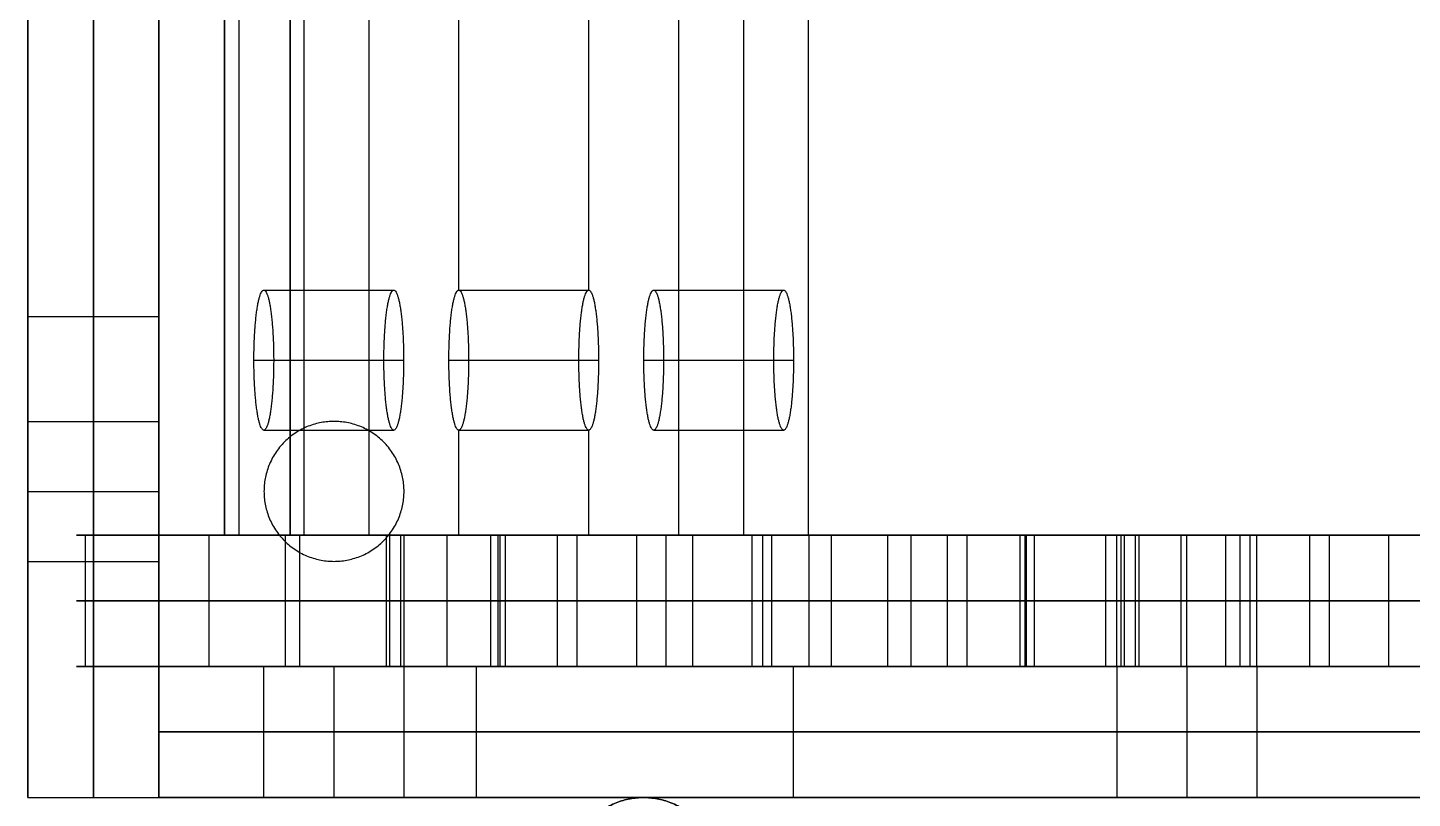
# Model space of a CAD drawing. Header units: millimetres. Extents: x -232 to 139, y -100 to 100.
# Drawn here: x -14.07 to 17.57, y -33.32 to -15.7 of the extents above; entities that cross this region are included whole.
import ezdxf

# ---------------------------------------------------------------- set-up
doc = ezdxf.new("R2010")
doc.units = ezdxf.units.MM
doc.header["$MEASUREMENT"] = 0
doc.layers.add('body', color=30, linetype='Continuous', true_color=0xff8000)

msp = doc.modelspace()

# ---------------------------------------------------------------- linework, layer by layer
at = {"layer": 'body'}
for p, q in [((-4.223, -21.7, 136.959), (-4.223, 21.7, 136.959)), ((-1.253, -21.7, 136.537), (-1.253, 21.7, 136.537)), ((-11.074, -27.3, 238.11), (-11.074, -15.7, 238.11)), ((-8.074, -27.3, 238.11), (-8.074, -15.7, 238.11)), ((-14.074, -33.3, 236.125), (-14.074, -22.212, 236.125)), ((-11.074, -33.3, 236.125), (-11.074, -22.212, 236.125)), ((-4.223, -27.3, 136.959), (-4.223, -24.9, 136.959)), ((-1.253, -27.3, 136.537), (-1.253, -24.9, 136.537)), ((25.858, -27.3, 125.732), (-5.192, -27.3, 130.148)), ((1.879, -27.3, 68.489), (0.515, -27.3, 58.9)), ((20.151, -27.3, 196.98), (3.568, -27.3, 80.369)), ((-11.074, -30.3, 229.141), (61.395, -30.3, 229.141)), ((25.858, -30.3, 125.732), (-5.192, -30.3, 130.148)), ((1.879, -30.3, 68.489), (0.515, -30.3, 58.9)), ((20.151, -30.3, 196.98), (3.568, -30.3, 80.369)), ((-11.074, -33.3, 229.141), (61.395, -33.3, 229.141))]:
    msp.add_line(p, q, dxfattribs=at)
for points in [[(-14.074, -33.3, 197.381), (-14.074, 0, 197.381), (-14.074, 33.3, 197.381)], [(-14.074, 33.3, 274.869), (-14.074, 0, 274.869), (-14.074, -33.3, 274.869)], [(-14.074, 33.3, 274.869), (-14.074, 0, 274.869), (-14.074, -33.3, 274.869)], [(-14.074, 33.3, 277.869), (-14.074, 0, 277.869), (-14.074, -33.3, 277.869)], [(-14.074, 33.3, 276.369), (-14.074, 0, 276.369), (-14.074, -33.3, 276.369)], [(-12.574, -33.3, 197.381), (-12.574, 0, 197.381), (-12.574, 33.3, 197.381)], [(-12.574, 33.3, 274.869), (-12.574, 0, 274.869), (-12.574, -33.3, 274.869)], [(-11.074, -33.3, 197.381), (-11.074, 0, 197.381), (-11.074, 33.3, 197.381)], [(-11.074, 33.3, 274.869), (-11.074, 0, 274.869), (-11.074, -33.3, 274.869)], [(-9.242, -27.3, 101.67), (-9.242, 0, 101.67), (-9.242, 27.3, 101.67)], [(-7.756, -27.3, 101.459), (-7.756, 0, 101.459), (-7.756, 27.3, 101.459)], [(-6.271, -27.3, 101.248), (-6.271, 0, 101.248), (-6.271, 27.3, 101.248)], [(0.795, 27.3, 172.247), (0.795, 0, 172.247), (0.795, -27.3, 172.247)], [(2.28, 27.3, 172.036), (2.28, 0, 172.036), (2.28, -27.3, 172.036)], [(3.765, 27.3, 171.825), (3.765, 0, 171.825), (3.765, -27.3, 171.825)], [(-8.678, -21.7, 105.63), (-7.193, -21.7, 105.419), (-5.708, -21.7, 105.208)], [(-4.223, -21.7, 136.959), (-2.738, -21.7, 136.748), (-1.253, -21.7, 136.537)], [(0.232, -21.7, 168.287), (1.717, -21.7, 168.076), (3.202, -21.7, 167.865)], [(-14.074, -22.3, 238.11), (-12.574, -22.3, 238.11), (-11.074, -22.3, 238.11)], [(-8.904, -23.3, 104.046), (-7.419, -23.3, 103.835), (-5.934, -23.3, 103.624)], [(-8.453, -23.3, 107.215), (-6.968, -23.3, 107.003), (-5.483, -23.3, 106.792)], [(-4.449, -23.3, 135.375), (-2.964, -23.3, 135.164), (-1.479, -23.3, 134.952)], [(-3.998, -23.3, 138.543), (-2.513, -23.3, 138.332), (-1.028, -23.3, 138.121)], [(0.006, -23.3, 166.703), (1.491, -23.3, 166.492), (2.976, -23.3, 166.281)], [(0.457, -23.3, 169.871), (1.942, -23.3, 169.66), (3.427, -23.3, 169.449)], [(-14.074, -24.7, 270.869), (-12.574, -24.7, 270.869), (-11.074, -24.7, 270.869)], [(-14.074, -24.7, 201.381), (-12.574, -24.7, 201.381), (-11.074, -24.7, 201.381)], [(-8.678, -24.9, 105.63), (-7.193, -24.9, 105.419), (-5.708, -24.9, 105.208)], [(-7.074, -24.7, 277.869), (-7.074, -24.7, 276.369), (-7.074, -24.7, 274.869)], [(-4.223, -24.9, 136.959), (-2.738, -24.9, 136.748), (-1.253, -24.9, 136.537)], [(0.232, -24.9, 168.287), (1.717, -24.9, 168.076), (3.202, -24.9, 167.865)], [(-14.074, -26.3, 269.269), (-12.574, -26.3, 269.269), (-11.074, -26.3, 269.269)], [(-14.074, -26.3, 272.469), (-12.574, -26.3, 272.469), (-11.074, -26.3, 272.469)], [(-14.074, -26.3, 199.781), (-12.574, -26.3, 199.781), (-11.074, -26.3, 199.781)], [(-14.074, -26.3, 202.981), (-12.574, -26.3, 202.981), (-11.074, -26.3, 202.981)], [(-8.674, -26.3, 277.869), (-8.674, -26.3, 276.369), (-8.674, -26.3, 274.869)], [(-5.474, -26.3, 277.869), (-5.474, -26.3, 276.369), (-5.474, -26.3, 274.869)], [(-12.751, -30.3, 76.993), (-12.751, -28.8, 76.993), (-12.751, -27.3, 76.993)], [(-12.751, -27.3, 76.993), (-4.485, -27.3, 135.121), (3.781, -27.3, 193.249)], [(-11.074, -27.3, 238.11), (-9.574, -27.3, 238.11), (-8.074, -27.3, 238.11)], [(-9.926, -30.3, 65.154), (-9.926, -28.8, 65.154), (-9.926, -27.3, 65.154)], [(-9.242, -27.3, 101.67), (-7.756, -27.3, 101.459), (-6.271, -27.3, 101.248)], [(0.795, -27.3, 172.247), (-4.223, -27.3, 136.959), (-9.242, -27.3, 101.67)], [(-8.185, -30.3, 66.237), (-8.185, -28.8, 66.237), (-8.185, -27.3, 66.237)], [(-7.856, -30.3, 68.547), (-7.856, -28.8, 68.547), (-7.856, -27.3, 68.547)], [(2.28, -27.3, 172.036), (-2.738, -27.3, 136.748), (-7.756, -27.3, 101.459)], [(3.765, -27.3, 171.825), (-1.253, -27.3, 136.537), (-6.271, -27.3, 101.248)], [(-5.875, -30.3, 65.908), (-5.875, -28.8, 65.908), (-5.875, -27.3, 65.908)], [(-5.797, -30.3, 83.027), (-5.797, -28.8, 83.027), (-5.797, -27.3, 83.027)], [(-5.546, -30.3, 68.218), (-5.546, -28.8, 68.218), (-5.546, -27.3, 68.218)], [(-5.469, -30.3, 85.337), (-5.469, -28.8, 85.337), (-5.469, -27.3, 85.337)], [(-4.485, -30.3, 135.121), (-4.485, -28.8, 135.121), (-4.485, -27.3, 135.121)], [(-4.223, -27.3, 136.959), (-2.738, -27.3, 136.748), (-1.253, -27.3, 136.537)], [(-3.487, -30.3, 82.698), (-3.487, -28.8, 82.698), (-3.487, -27.3, 82.698)], [(-3.332, -27.3, 104.87), (-3.332, -28.8, 104.87), (-3.332, -30.3, 104.87)], [(-3.276, -30.3, 74.429), (-3.276, -28.8, 74.429), (-3.276, -27.3, 74.429)], [(-3.158, -30.3, 85.009), (-3.158, -28.8, 85.009), (-3.158, -27.3, 85.009)], [(-1.973, -27.3, 103.061), (-1.973, -28.8, 103.061), (-1.973, -30.3, 103.061)], [(-1.523, -27.3, 106.229), (-1.523, -28.8, 106.229), (-1.523, -30.3, 106.229)], [(-0.164, -27.3, 104.42), (-0.164, -28.8, 104.42), (-0.164, -30.3, 104.42)], [(0.515, -30.3, 58.9), (0.515, -28.8, 58.9), (0.515, -27.3, 58.9)], [(0.795, -27.3, 172.247), (2.28, -27.3, 172.036), (3.765, -27.3, 171.825)], [(1.123, -30.3, 136.199), (1.123, -28.8, 136.199), (1.123, -27.3, 136.199)], [(2.482, -30.3, 134.389), (2.482, -28.8, 134.389), (2.482, -27.3, 134.389)], [(2.724, -30.3, 80.429), (2.724, -28.8, 80.429), (2.724, -27.3, 80.429)], [(2.724, -30.3, 68.429), (2.724, -28.8, 68.429), (2.724, -27.3, 68.429)], [(2.932, -30.3, 137.557), (2.932, -28.8, 137.557), (2.932, -27.3, 137.557)], [(3.781, -30.3, 193.249), (3.781, -28.8, 193.249), (3.781, -27.3, 193.249)], [(4.291, -30.3, 135.748), (4.291, -28.8, 135.748), (4.291, -27.3, 135.748)], [(5.578, -27.3, 167.527), (5.578, -28.8, 167.527), (5.578, -30.3, 167.527)], [(6.116, -30.3, 197.201), (6.116, -28.8, 197.201), (6.116, -27.3, 197.201)], [(6.937, -27.3, 165.718), (6.937, -28.8, 165.718), (6.937, -30.3, 165.718)], [(7.387, -27.3, 168.886), (7.387, -28.8, 168.886), (7.387, -30.3, 168.886)], [(8.606, -30.3, 63.849), (8.606, -28.8, 63.849), (8.606, -27.3, 63.849)], [(8.724, -30.3, 74.429), (8.724, -28.8, 74.429), (8.724, -27.3, 74.429)], [(8.746, -27.3, 167.077), (8.746, -28.8, 167.077), (8.746, -30.3, 167.077)], [(8.934, -30.3, 66.159), (8.934, -28.8, 66.159), (8.934, -27.3, 66.159)], [(10.562, -30.3, 198.344), (10.562, -28.8, 198.344), (10.562, -27.3, 198.344)], [(10.562, -27.3, 198.344), (20.151, -27.3, 196.98), (29.74, -27.3, 195.616)], [(10.814, -30.3, 192.408), (10.814, -28.8, 192.408), (10.814, -27.3, 192.408)], [(10.916, -30.3, 63.52), (10.916, -28.8, 63.52), (10.916, -27.3, 63.52)], [(10.993, -30.3, 80.639), (10.993, -28.8, 80.639), (10.993, -27.3, 80.639)], [(11.244, -30.3, 65.831), (11.244, -28.8, 65.831), (11.244, -27.3, 65.831)], [(11.322, -30.3, 82.95), (11.322, -28.8, 82.95), (11.322, -27.3, 82.95)], [(12.286, -30.3, 61.995), (12.286, -28.8, 61.995), (12.286, -27.3, 61.995)], [(12.414, -30.3, 194.008), (12.414, -28.8, 194.008), (12.414, -27.3, 194.008)], [(12.414, -30.3, 190.808), (12.414, -28.8, 190.808), (12.414, -27.3, 190.808)], [(13.303, -30.3, 80.311), (13.303, -28.8, 80.311), (13.303, -27.3, 80.311)], [(13.632, -30.3, 82.621), (13.632, -28.8, 82.621), (13.632, -27.3, 82.621)], [(13.857, -27.3, 102.426), (13.857, -28.8, 102.426), (13.857, -30.3, 102.426)], [(14.014, -30.3, 192.408), (14.014, -28.8, 192.408), (14.014, -27.3, 192.408)], [(15.216, -27.3, 100.617), (15.216, -28.8, 100.617), (15.216, -30.3, 100.617)], [(15.667, -27.3, 103.785), (15.667, -28.8, 103.785), (15.667, -30.3, 103.785)], [(17.025, -27.3, 101.975), (17.025, -28.8, 101.975), (17.025, -30.3, 101.975)], [(-14.074, -27.9, 270.869), (-12.574, -27.9, 270.869), (-11.074, -27.9, 270.869)], [(-14.074, -27.9, 201.381), (-12.574, -27.9, 201.381), (-11.074, -27.9, 201.381)], [(-7.074, -27.9, 277.869), (-7.074, -27.9, 276.369), (-7.074, -27.9, 274.869)], [(-12.751, -28.8, 76.993), (-4.485, -28.8, 135.121), (3.781, -28.8, 193.249)], [(10.562, -28.8, 198.344), (20.151, -28.8, 196.98), (29.74, -28.8, 195.616)], [(-12.751, -30.3, 76.993), (-4.485, -30.3, 135.121), (3.781, -30.3, 193.249)], [(-11.074, -30.3, 197.381), (-3.827, -30.3, 197.381), (3.42, -30.3, 197.381)], [(-11.074, -30.3, 197.381), (-11.074, -31.8, 197.381), (-11.074, -33.3, 197.381)], [(61.395, -30.3, 274.869), (25.161, -30.3, 274.869), (-11.074, -30.3, 274.869)], [(-11.074, -30.3, 274.869), (-11.074, -31.8, 274.869), (-11.074, -33.3, 274.869)], [(-11.074, -30.3, 274.869), (-11.074, -30.3, 236.125), (-11.074, -30.3, 197.381)], [(-11.074, -30.3, 236.125), (-11.074, -31.8, 236.125), (-11.074, -33.3, 236.125)], [(-8.674, -33.3, 270.869), (-8.674, -31.8, 270.869), (-8.674, -30.3, 270.869)], [(-8.674, -33.3, 201.381), (-8.674, -31.8, 201.381), (-8.674, -30.3, 201.381)], [(-7.074, -33.3, 269.269), (-7.074, -31.8, 269.269), (-7.074, -30.3, 269.269)], [(-7.074, -33.3, 272.469), (-7.074, -31.8, 272.469), (-7.074, -30.3, 272.469)], [(-7.074, -33.3, 199.781), (-7.074, -31.8, 199.781), (-7.074, -30.3, 199.781)], [(-7.074, -33.3, 202.981), (-7.074, -31.8, 202.981), (-7.074, -30.3, 202.981)], [(-5.474, -33.3, 270.869), (-5.474, -31.8, 270.869), (-5.474, -30.3, 270.869)], [(-5.474, -33.3, 201.381), (-5.474, -31.8, 201.381), (-5.474, -30.3, 201.381)], [(-3.827, -30.3, 197.381), (-3.827, -31.8, 197.381), (-3.827, -33.3, 197.381)], [(3.42, -30.3, 197.381), (3.42, -31.8, 197.381), (3.42, -33.3, 197.381)], [(3.42, -30.3, 197.381), (3.42, -30.3, 194.894), (3.42, -30.3, 192.408)], [(3.42, -30.3, 192.408), (3.42, -31.8, 192.408), (3.42, -33.3, 192.408)], [(3.42, -30.3, 194.894), (3.42, -31.8, 194.894), (3.42, -33.3, 194.894)], [(10.562, -30.3, 198.344), (20.151, -30.3, 196.98), (29.74, -30.3, 195.616)], [(10.814, -30.3, 192.408), (10.814, -31.8, 192.408), (10.814, -33.3, 192.408)], [(12.414, -30.3, 183.414), (12.414, -31.8, 183.414), (12.414, -33.3, 183.414)], [(12.414, -30.3, 190.808), (12.414, -31.8, 190.808), (12.414, -33.3, 190.808)], [(12.414, -30.3, 194.008), (12.414, -31.8, 194.008), (12.414, -33.3, 194.008)], [(14.014, -30.3, 192.408), (14.014, -31.8, 192.408), (14.014, -33.3, 192.408)], [(-11.074, -31.8, 197.381), (-3.827, -31.8, 197.381), (3.42, -31.8, 197.381)], [(61.395, -31.8, 274.869), (25.161, -31.8, 274.869), (-11.074, -31.8, 274.869)], [(-11.074, -31.8, 274.869), (-11.074, -31.8, 236.125), (-11.074, -31.8, 197.381)], [(3.42, -31.8, 197.381), (3.42, -31.8, 194.894), (3.42, -31.8, 192.408)], [(-14.074, -33.3, 197.381), (-12.574, -33.3, 197.381), (-11.074, -33.3, 197.381)], [(-14.074, -33.3, 274.869), (-12.574, -33.3, 274.869), (-11.074, -33.3, 274.869)], [(-14.074, -33.3, 274.869), (-14.074, -33.3, 236.125), (-14.074, -33.3, 197.381)], [(-14.074, -33.3, 236.125), (-12.574, -33.3, 236.125), (-11.074, -33.3, 236.125)], [(-14.074, -33.3, 274.869), (23.661, -33.3, 274.869), (61.395, -33.3, 274.869)], [(-14.074, -33.3, 277.869), (23.661, -33.3, 277.869), (61.395, -33.3, 277.869)], [(-14.074, -33.3, 274.869), (-14.074, -33.3, 276.369), (-14.074, -33.3, 277.869)], [(-14.074, -33.3, 276.369), (23.661, -33.3, 276.369), (61.395, -33.3, 276.369)], [(-12.574, -33.3, 274.869), (-12.574, -33.3, 236.125), (-12.574, -33.3, 197.381)], [(-11.074, -33.3, 274.869), (-11.074, -33.3, 236.125), (-11.074, -33.3, 197.381)], [(-11.074, -33.3, 197.381), (-3.827, -33.3, 197.381), (3.42, -33.3, 197.381)], [(61.395, -33.3, 274.869), (25.161, -33.3, 274.869), (-11.074, -33.3, 274.869)], [(-11.074, -33.3, 274.869), (-11.074, -33.3, 236.125), (-11.074, -33.3, 197.381)], [(0, -33.3, 5), (0, -33.3, 6.5), (0, -33.3, 8)], [(3.42, -33.3, 197.381), (3.42, -33.3, 194.894), (3.42, -33.3, 192.408)]]:
    msp.add_open_spline(points, degree=2, dxfattribs=at)
at = {"layer": 'body', "extrusion": (-1, 0, 0)}
for points, weights, knots in [([(-11.074, 0, 210.81), (-11.074, 27.3, 210.81), (-11.074, 27.3, 238.11), (-11.074, 27.3, 265.41), (-11.074, 0, 265.41), (-11.074, -27.3, 265.41), (-11.074, -27.3, 238.11), (-11.074, -27.3, 210.81), (-11.074, 0, 210.81)], [1, 0.707106781187, 1, 0.707106781187, 1, 0.707106781187, 1, 0.707106781187, 1], [0, 0, 0, 30.316369, 30.316369, 60.632738, 60.632738, 90.949107, 90.949107, 121.265476, 121.265476, 121.265476]), ([(-9.574, 0, 210.81), (-9.574, 27.3, 210.81), (-9.574, 27.3, 238.11), (-9.574, 27.3, 265.41), (-9.574, 0, 265.41), (-9.574, -27.3, 265.41), (-9.574, -27.3, 238.11), (-9.574, -27.3, 210.81), (-9.574, 0, 210.81)], [1, 0.707106781187, 1, 0.707106781187, 1, 0.707106781187, 1, 0.707106781187, 1], [0, 0, 0, 30.316369, 30.316369, 60.632738, 60.632738, 90.949107, 90.949107, 121.265476, 121.265476, 121.265476]), ([(-8.074, 0, 210.81), (-8.074, 27.3, 210.81), (-8.074, 27.3, 238.11), (-8.074, 27.3, 265.41), (-8.074, 0, 265.41), (-8.074, -27.3, 265.41), (-8.074, -27.3, 238.11), (-8.074, -27.3, 210.81), (-8.074, 0, 210.81)], [1, 0.707106781187, 1, 0.707106781187, 1, 0.707106781187, 1, 0.707106781187, 1], [0, 0, 0, 30.316369, 30.316369, 60.632738, 60.632738, 90.949107, 90.949107, 121.265476, 121.265476, 121.265476]), ([(-14.074, 0, 215.81), (-14.074, -22.3, 215.81), (-14.074, -22.3, 238.11), (-14.074, -22.3, 260.41), (-14.074, 0, 260.41), (-14.074, 22.3, 260.41), (-14.074, 22.3, 238.11), (-14.074, 22.3, 215.81), (-14.074, 0, 215.81)], [1, 0.707106781187, 1, 0.707106781187, 1, 0.707106781187, 1, 0.707106781187, 1], [288.17672, 288.17672, 288.17672, 331.05946, 331.05946, 373.942199, 373.942199, 416.824939, 416.824939, 459.707679, 459.707679, 459.707679]), ([(-12.574, 0, 215.81), (-12.574, -22.3, 215.81), (-12.574, -22.3, 238.11), (-12.574, -22.3, 260.41), (-12.574, 0, 260.41), (-12.574, 22.3, 260.41), (-12.574, 22.3, 238.11), (-12.574, 22.3, 215.81), (-12.574, 0, 215.81)], [1, 0.707106781187, 1, 0.707106781187, 1, 0.707106781187, 1, 0.707106781187, 1], [288.17672, 288.17672, 288.17672, 331.05946, 331.05946, 373.942199, 373.942199, 416.824939, 416.824939, 459.707679, 459.707679, 459.707679]), ([(-11.074, 0, 215.81), (-11.074, -22.3, 215.81), (-11.074, -22.3, 238.11), (-11.074, -22.3, 260.41), (-11.074, 0, 260.41), (-11.074, 22.3, 260.41), (-11.074, 22.3, 238.11), (-11.074, 22.3, 215.81), (-11.074, 0, 215.81)], [1, 0.707106781187, 1, 0.707106781187, 1, 0.707106781187, 1, 0.707106781187, 1], [288.17672, 288.17672, 288.17672, 331.05946, 331.05946, 373.942199, 373.942199, 416.824939, 416.824939, 459.707679, 459.707679, 459.707679]), ([(-14.074, -27.9, 201.381), (-14.074, -27.9, 202.981), (-14.074, -26.3, 202.981), (-14.074, -24.7, 202.981), (-14.074, -24.7, 201.381), (-14.074, -24.7, 199.781), (-14.074, -26.3, 199.781), (-14.074, -27.9, 199.781), (-14.074, -27.9, 201.381)], [0.999999860338, 0.707106851018, 1, 0.707106781187, 1, 0.707106781187, 1, 0.707106851018, 0.999999860338], [-10.053096, -10.053096, -10.053096, -7.539823, -7.539823, -5.026548, -5.026548, -2.513274, -2.513274, 0, 0, 0])]:
    msp.add_rational_spline(points, weights, degree=2, knots=knots, dxfattribs=at)
at = {"layer": 'body', "extrusion": (-0.99004, -8.99888e-16, 0.140786)}
msp.add_rational_spline([(-8.678, -21.7, 105.63), (-8.904, -21.7, 104.046), (-8.904, -23.3, 104.046), (-8.904, -24.9, 104.046), (-8.678, -24.9, 105.63), (-8.453, -24.9, 107.215), (-8.453, -23.3, 107.215), (-8.453, -21.7, 107.215), (-8.678, -21.7, 105.63)], [0.999999860338, 0.707106851018, 1, 0.707106781187, 1, 0.707106781187, 1, 0.707106781187, 1], degree=2, knots=[0, 0, 0, 2.513274, 2.513274, 5.026548, 5.026548, 7.539822, 7.539822, 10.053096, 10.053096, 10.053096], dxfattribs=at)
at = {"layer": 'body', "extrusion": (0.99004, 9.37835e-16, -0.140786)}
msp.add_rational_spline([(-5.708, -21.7, 105.208), (-5.934, -21.7, 103.624), (-5.934, -23.3, 103.624), (-5.934, -24.9, 103.624), (-5.708, -24.9, 105.208), (-5.483, -24.9, 106.792), (-5.483, -23.3, 106.792), (-5.483, -21.7, 106.792), (-5.708, -21.7, 105.208)], [1, 0.707106781187, 1, 0.707106781187, 1, 0.707106781187, 1, 0.707106781187, 1], degree=2, knots=[0, 0, 0, 2.513274, 2.513274, 5.026548, 5.026548, 7.539822, 7.539822, 10.053096, 10.053096, 10.053096], dxfattribs=at)
at = {"layer": 'body', "extrusion": (0.99004, 4.45607e-15, -0.140786)}
msp.add_rational_spline([(-4.223, -21.7, 136.959), (-4.449, -21.7, 135.375), (-4.449, -23.3, 135.375), (-4.449, -24.9, 135.375), (-4.223, -24.9, 136.959), (-3.998, -24.9, 138.543), (-3.998, -23.3, 138.543), (-3.998, -21.7, 138.543), (-4.223, -21.7, 136.959)], [1, 0.707106781187, 1, 0.707106781187, 1, 0.707106781187, 1, 0.707106851018, 0.999999860338], degree=2, knots=[-10.053096, -10.053096, -10.053096, -7.539822, -7.539822, -5.026548, -5.026548, -2.513274, -2.513274, 0, 0, 0], dxfattribs=at)
at = {"layer": 'body', "extrusion": (0.99004, 4.00613e-15, -0.140786)}
msp.add_rational_spline([(-1.253, -21.7, 136.537), (-1.479, -21.7, 134.952), (-1.479, -23.3, 134.952), (-1.479, -24.9, 134.952), (-1.253, -24.9, 136.537), (-1.028, -24.9, 138.121), (-1.028, -23.3, 138.121), (-1.028, -21.7, 138.121), (-1.253, -21.7, 136.537)], [1, 0.707106781187, 1, 0.707106781187, 1, 0.707106781187, 1, 0.707106851018, 0.999999860338], degree=2, knots=[-10.053096, -10.053096, -10.053096, -7.539822, -7.539822, -5.026548, -5.026548, -2.513274, -2.513274, 0, 0, 0], dxfattribs=at)
at = {"layer": 'body', "extrusion": (0.99004, 1.04083e-15, -0.140786)}
msp.add_rational_spline([(0.232, -21.7, 168.287), (0.006, -21.7, 166.703), (0.006, -23.3, 166.703), (0.006, -24.9, 166.703), (0.232, -24.9, 168.287), (0.457, -24.9, 169.871), (0.457, -23.3, 169.871), (0.457, -21.7, 169.871), (0.232, -21.7, 168.287)], [1, 0.707106781187, 1, 0.707106781187, 1, 0.707106781187, 1, 0.707106851018, 0.999999860338], degree=2, knots=[-10.053096, -10.053096, -10.053096, -7.539822, -7.539822, -5.026548, -5.026548, -2.513274, -2.513274, 0, 0, 0], dxfattribs=at)
at = {"layer": 'body', "extrusion": (0.99004, 6.12574e-16, -0.140786)}
msp.add_rational_spline([(3.202, -21.7, 167.865), (2.976, -21.7, 166.281), (2.976, -23.3, 166.281), (2.976, -24.9, 166.281), (3.202, -24.9, 167.865), (3.427, -24.9, 169.449), (3.427, -23.3, 169.449), (3.427, -21.7, 169.449), (3.202, -21.7, 167.865)], [1, 0.707106781187, 1, 0.707106781187, 1, 0.707106781187, 1, 0.707106851018, 0.999999860338], degree=2, knots=[-10.053096, -10.053096, -10.053096, -7.539822, -7.539822, -5.026548, -5.026548, -2.513274, -2.513274, 0, 0, 0], dxfattribs=at)
at = {"layer": 'body', "extrusion": (-1, -5.55112e-16, -1.47105e-14)}
msp.add_rational_spline([(-14.074, -27.9, 270.869), (-14.074, -27.9, 272.469), (-14.074, -26.3, 272.469), (-14.074, -24.7, 272.469), (-14.074, -24.7, 270.869), (-14.074, -24.7, 269.269), (-14.074, -26.3, 269.269), (-14.074, -27.9, 269.269), (-14.074, -27.9, 270.869)], [0.999999860338, 0.707106851018, 1, 0.707106781187, 1, 0.707106781187, 1, 0.707106851018, 0.999999860338], degree=2, knots=[0, 0, 0, 2.513274, 2.513274, 5.026548, 5.026548, 7.539823, 7.539823, 10.053096, 10.053096, 10.053096], dxfattribs=at)
at = {"layer": 'body', "extrusion": (-1, 2.85962e-28, -1.60982e-14)}
msp.add_rational_spline([(-11.074, -27.9, 270.869), (-11.074, -27.9, 272.469), (-11.074, -26.3, 272.469), (-11.074, -24.7, 272.469), (-11.074, -24.7, 270.869), (-11.074, -24.7, 269.269), (-11.074, -26.3, 269.269), (-11.074, -27.9, 269.269), (-11.074, -27.9, 270.869)], [0.999999860338, 0.707106851018, 1, 0.707106781187, 1, 0.707106781187, 1, 0.707106851018, 0.999999860338], degree=2, knots=[0, 0, 0, 2.513274, 2.513274, 5.026548, 5.026548, 7.539823, 7.539823, 10.053096, 10.053096, 10.053096], dxfattribs=at)
at = {"layer": 'body', "extrusion": (1, -9.99201e-15, 0)}
msp.add_rational_spline([(-11.074, -27.9, 201.381), (-11.074, -27.9, 202.981), (-11.074, -26.3, 202.981), (-11.074, -24.7, 202.981), (-11.074, -24.7, 201.381), (-11.074, -24.7, 199.781), (-11.074, -26.3, 199.781), (-11.074, -27.9, 199.781), (-11.074, -27.9, 201.381)], [0.999999860338, 0.707106851018, 1, 0.707106781187, 1, 0.707106781187, 1, 0.707106851018, 0.999999860338], degree=2, knots=[-10.053096, -10.053096, -10.053096, -7.539823, -7.539823, -5.026548, -5.026548, -2.513274, -2.513274, 0, 0, 0], dxfattribs=at)
at = {"layer": 'body'}
for points, weights, knots in [([(-7.074, -27.9, 274.869), (-8.674, -27.9, 274.869), (-8.674, -26.3, 274.869), (-8.674, -24.7, 274.869), (-7.074, -24.7, 274.869), (-5.474, -24.7, 274.869), (-5.474, -26.3, 274.869), (-5.474, -27.9, 274.869), (-7.074, -27.9, 274.869)], [1, 0.707106781187, 1, 0.707106781187, 1, 0.707106781187, 1, 0.707106781187, 1], [-10.053096, -10.053096, -10.053096, -7.539822, -7.539822, -5.026548, -5.026548, -2.513274, -2.513274, 0, 0, 0]), ([(-7.074, -27.9, 277.869), (-8.674, -27.9, 277.869), (-8.674, -26.3, 277.869), (-8.674, -24.7, 277.869), (-7.074, -24.7, 277.869), (-5.474, -24.7, 277.869), (-5.474, -26.3, 277.869), (-5.474, -27.9, 277.869), (-7.074, -27.9, 277.869)], [1, 0.707106781187, 1, 0.707106781187, 1, 0.707106781187, 1, 0.707106781187, 1], [-10.053096, -10.053096, -10.053096, -7.539822, -7.539822, -5.026548, -5.026548, -2.513274, -2.513274, 0, 0, 0]), ([(-1.7, -35, 5), (-1.7, -33.3, 5), (0, -33.3, 5), (1.7, -33.3, 5), (1.7, -35, 5), (1.7, -36.7, 5), (0, -36.7, 5), (-1.7, -36.7, 5), (-1.7, -35, 5)], [0.999999860338, 0.707106851018, 1, 0.707106781187, 1, 0.707106781187, 1, 0.707106851018, 0.999999860338], [-10.681415, -10.681415, -10.681415, -8.011062, -8.011062, -5.340708, -5.340708, -2.670353, -2.670353, 0, 0, 0]), ([(-1.7, -35, 8), (-1.7, -33.3, 8), (0, -33.3, 8), (1.7, -33.3, 8), (1.7, -35, 8), (1.7, -36.7, 8), (0, -36.7, 8), (-1.7, -36.7, 8), (-1.7, -35, 8)], [0.999999860338, 0.707106851018, 1, 0.707106781187, 1, 0.707106781187, 1, 0.707106851018, 0.999999860338], [-10.681415, -10.681415, -10.681415, -8.011062, -8.011062, -5.340708, -5.340708, -2.670353, -2.670353, 0, 0, 0]), ([(-1.7, -35, 8), (-1.7, -36.7, 8), (0, -36.7, 8), (1.7, -36.7, 8), (1.7, -35, 8), (1.7, -33.3, 8), (0, -33.3, 8), (-1.7, -33.3, 8), (-1.7, -35, 8)], [1, 0.707106781187, 1, 0.707106781187, 1, 0.707106781187, 1, 0.707106781187, 1], [0, 0, 0, 2.670354, 2.670354, 5.340708, 5.340708, 8.011061, 8.011061, 10.681415, 10.681415, 10.681415])]:
    msp.add_rational_spline(points, weights, degree=2, knots=knots, dxfattribs=at)
at = {"layer": 'body', "extrusion": (0, 1, 0)}
for points, weights, knots in [([(18.299, -27.3, 72.577), (17.52, -27.3, 66.021), (12.286, -27.3, 61.995), (7.052, -27.3, 57.97), (0.515, -27.3, 58.9), (-6.022, -27.3, 59.829), (-9.926, -27.3, 65.154), (-13.83, -27.3, 70.479), (-12.751, -27.3, 76.993)], [1, 0.921670239148, 1, 0.921670239148, 1, 0.921670239148, 1, 0.921670239148, 1], [-163.598352, -163.598352, -163.598352, -151.099243, -151.099243, -138.600134, -138.600134, -126.101024, -126.101024, -113.601915, -113.601915, -113.601915]), ([(-7.856, -27.3, 68.547), (-9.176, -27.3, 67.556), (-8.185, -27.3, 66.237), (-7.194, -27.3, 64.917), (-5.875, -27.3, 65.908), (-4.555, -27.3, 66.899), (-5.546, -27.3, 68.218), (-6.537, -27.3, 69.538), (-7.856, -27.3, 68.547)], [1, 0.707106781187, 1, 0.707106781187, 1, 0.707106781187, 1, 0.707106781187, 1], [34.926102, 34.926102, 34.926102, 37.517916, 37.517916, 40.10973, 40.10973, 42.701544, 42.701544, 45.293358, 45.293358, 45.293358]), ([(-3.158, -27.3, 85.009), (-4.149, -27.3, 86.328), (-5.469, -27.3, 85.337), (-6.788, -27.3, 84.346), (-5.797, -27.3, 83.027), (-4.806, -27.3, 81.708), (-3.487, -27.3, 82.698), (-2.168, -27.3, 83.689), (-3.158, -27.3, 85.009)], [1, 0.707106781187, 1, 0.707106781187, 1, 0.707106781187, 1, 0.707106781187, 1], [3.824335, 3.824335, 3.824335, 6.416149, 6.416149, 9.007963, 9.007963, 11.599777, 11.599777, 14.191591, 14.191591, 14.191591]), ([(8.606, -27.3, 63.849), (9.597, -27.3, 62.53), (10.916, -27.3, 63.52), (12.235, -27.3, 64.511), (11.244, -27.3, 65.831), (10.254, -27.3, 67.15), (8.934, -27.3, 66.159), (7.615, -27.3, 65.168), (8.606, -27.3, 63.849)], [1, 0.707106781187, 1, 0.707106781187, 1, 0.707106781187, 1, 0.707106781187, 1], [24.558847, 24.558847, 24.558847, 27.150661, 27.150661, 29.742474, 29.742474, 32.334288, 32.334288, 34.926102, 34.926102, 34.926102]), ([(13.303, -27.3, 80.311), (14.623, -27.3, 81.302), (13.632, -27.3, 82.621), (12.641, -27.3, 83.94), (11.322, -27.3, 82.95), (10.002, -27.3, 81.959), (10.993, -27.3, 80.639), (11.984, -27.3, 79.32), (13.303, -27.3, 80.311)], [1, 0.707106781187, 1, 0.707106781187, 1, 0.707106781187, 1, 0.707106781187, 1], [14.191591, 14.191591, 14.191591, 16.783405, 16.783405, 19.375219, 19.375219, 21.967033, 21.967033, 24.558847, 24.558847, 24.558847]), ([(14.014, -27.3, 192.408), (14.014, -27.3, 194.008), (12.414, -27.3, 194.008), (10.814, -27.3, 194.008), (10.814, -27.3, 192.408), (10.814, -27.3, 190.808), (12.414, -27.3, 190.808), (14.014, -27.3, 190.808), (14.014, -27.3, 192.408)], [1, 0.707106781187, 1, 0.707106781187, 1, 0.707106781187, 1, 0.707106781187, 1], [82.99247, 82.99247, 82.99247, 85.505744, 85.505744, 88.019018, 88.019018, 90.532292, 90.532292, 93.045566, 93.045566, 93.045566]), ([(18.299, -28.8, 72.577), (17.52, -28.8, 66.021), (12.286, -28.8, 61.995), (7.052, -28.8, 57.97), (0.515, -28.8, 58.9), (-6.022, -28.8, 59.829), (-9.926, -28.8, 65.154), (-13.83, -28.8, 70.479), (-12.751, -28.8, 76.993)], [1, 0.921670239148, 1, 0.921670239148, 1, 0.921670239148, 1, 0.921670239148, 1], [-163.598352, -163.598352, -163.598352, -151.099243, -151.099243, -138.600134, -138.600134, -126.101024, -126.101024, -113.601915, -113.601915, -113.601915]), ([(-7.856, -28.8, 68.547), (-9.176, -28.8, 67.556), (-8.185, -28.8, 66.237), (-7.194, -28.8, 64.917), (-5.875, -28.8, 65.908), (-4.555, -28.8, 66.899), (-5.546, -28.8, 68.218), (-6.537, -28.8, 69.538), (-7.856, -28.8, 68.547)], [1, 0.707106781187, 1, 0.707106781187, 1, 0.707106781187, 1, 0.707106781187, 1], [34.926102, 34.926102, 34.926102, 37.517916, 37.517916, 40.10973, 40.10973, 42.701544, 42.701544, 45.293358, 45.293358, 45.293358]), ([(-3.158, -28.8, 85.009), (-4.149, -28.8, 86.328), (-5.469, -28.8, 85.337), (-6.788, -28.8, 84.346), (-5.797, -28.8, 83.027), (-4.806, -28.8, 81.708), (-3.487, -28.8, 82.698), (-2.168, -28.8, 83.689), (-3.158, -28.8, 85.009)], [1, 0.707106781187, 1, 0.707106781187, 1, 0.707106781187, 1, 0.707106781187, 1], [3.824335, 3.824335, 3.824335, 6.416149, 6.416149, 9.007963, 9.007963, 11.599777, 11.599777, 14.191591, 14.191591, 14.191591]), ([(8.724, -28.8, 74.429), (8.724, -28.8, 80.429), (2.724, -28.8, 80.429), (-3.276, -28.8, 80.429), (-3.276, -28.8, 74.429), (-3.276, -28.8, 68.429), (2.724, -28.8, 68.429), (8.724, -28.8, 68.429), (8.724, -28.8, 74.429)], [1, 0.707106781187, 1, 0.707106781187, 1, 0.707106781187, 1, 0.707106781187, 1], [45.293358, 45.293358, 45.293358, 54.718136, 54.718136, 64.142914, 64.142914, 73.567692, 73.567692, 82.99247, 82.99247, 82.99247]), ([(8.606, -28.8, 63.849), (9.597, -28.8, 62.53), (10.916, -28.8, 63.52), (12.235, -28.8, 64.511), (11.244, -28.8, 65.831), (10.254, -28.8, 67.15), (8.934, -28.8, 66.159), (7.615, -28.8, 65.168), (8.606, -28.8, 63.849)], [1, 0.707106781187, 1, 0.707106781187, 1, 0.707106781187, 1, 0.707106781187, 1], [24.558847, 24.558847, 24.558847, 27.150661, 27.150661, 29.742474, 29.742474, 32.334288, 32.334288, 34.926102, 34.926102, 34.926102]), ([(13.303, -28.8, 80.311), (14.623, -28.8, 81.302), (13.632, -28.8, 82.621), (12.641, -28.8, 83.94), (11.322, -28.8, 82.95), (10.002, -28.8, 81.959), (10.993, -28.8, 80.639), (11.984, -28.8, 79.32), (13.303, -28.8, 80.311)], [1, 0.707106781187, 1, 0.707106781187, 1, 0.707106781187, 1, 0.707106781187, 1], [14.191591, 14.191591, 14.191591, 16.783405, 16.783405, 19.375219, 19.375219, 21.967033, 21.967033, 24.558847, 24.558847, 24.558847]), ([(14.014, -28.8, 192.408), (14.014, -28.8, 194.008), (12.414, -28.8, 194.008), (10.814, -28.8, 194.008), (10.814, -28.8, 192.408), (10.814, -28.8, 190.808), (12.414, -28.8, 190.808), (14.014, -28.8, 190.808), (14.014, -28.8, 192.408)], [1, 0.707106781187, 1, 0.707106781187, 1, 0.707106781187, 1, 0.707106781187, 1], [82.99247, 82.99247, 82.99247, 85.505744, 85.505744, 88.019018, 88.019018, 90.532292, 90.532292, 93.045566, 93.045566, 93.045566]), ([(18.299, -30.3, 72.577), (17.52, -30.3, 66.021), (12.286, -30.3, 61.995), (7.052, -30.3, 57.97), (0.515, -30.3, 58.9), (-6.022, -30.3, 59.829), (-9.926, -30.3, 65.154), (-13.83, -30.3, 70.479), (-12.751, -30.3, 76.993)], [1, 0.921670239148, 1, 0.921670239148, 1, 0.921670239148, 1, 0.921670239148, 1], [-163.598352, -163.598352, -163.598352, -151.099243, -151.099243, -138.600134, -138.600134, -126.101024, -126.101024, -113.601915, -113.601915, -113.601915]), ([(-7.856, -30.3, 68.547), (-9.176, -30.3, 67.556), (-8.185, -30.3, 66.237), (-7.194, -30.3, 64.917), (-5.875, -30.3, 65.908), (-4.555, -30.3, 66.899), (-5.546, -30.3, 68.218), (-6.537, -30.3, 69.538), (-7.856, -30.3, 68.547)], [1, 0.707106781187, 1, 0.707106781187, 1, 0.707106781187, 1, 0.707106781187, 1], [34.926102, 34.926102, 34.926102, 37.517916, 37.517916, 40.10973, 40.10973, 42.701544, 42.701544, 45.293358, 45.293358, 45.293358]), ([(-3.158, -30.3, 85.009), (-4.149, -30.3, 86.328), (-5.469, -30.3, 85.337), (-6.788, -30.3, 84.346), (-5.797, -30.3, 83.027), (-4.806, -30.3, 81.708), (-3.487, -30.3, 82.698), (-2.168, -30.3, 83.689), (-3.158, -30.3, 85.009)], [1, 0.707106781187, 1, 0.707106781187, 1, 0.707106781187, 1, 0.707106781187, 1], [3.824335, 3.824335, 3.824335, 6.416149, 6.416149, 9.007963, 9.007963, 11.599777, 11.599777, 14.191591, 14.191591, 14.191591]), ([(8.606, -30.3, 63.849), (9.597, -30.3, 62.53), (10.916, -30.3, 63.52), (12.235, -30.3, 64.511), (11.244, -30.3, 65.831), (10.254, -30.3, 67.15), (8.934, -30.3, 66.159), (7.615, -30.3, 65.168), (8.606, -30.3, 63.849)], [1, 0.707106781187, 1, 0.707106781187, 1, 0.707106781187, 1, 0.707106781187, 1], [24.558847, 24.558847, 24.558847, 27.150661, 27.150661, 29.742474, 29.742474, 32.334288, 32.334288, 34.926102, 34.926102, 34.926102]), ([(13.303, -30.3, 80.311), (14.623, -30.3, 81.302), (13.632, -30.3, 82.621), (12.641, -30.3, 83.94), (11.322, -30.3, 82.95), (10.002, -30.3, 81.959), (10.993, -30.3, 80.639), (11.984, -30.3, 79.32), (13.303, -30.3, 80.311)], [1, 0.707106781187, 1, 0.707106781187, 1, 0.707106781187, 1, 0.707106781187, 1], [14.191591, 14.191591, 14.191591, 16.783405, 16.783405, 19.375219, 19.375219, 21.967033, 21.967033, 24.558847, 24.558847, 24.558847]), ([(14.014, -30.3, 192.408), (14.014, -30.3, 194.008), (12.414, -30.3, 194.008), (10.814, -30.3, 194.008), (10.814, -30.3, 192.408), (10.814, -30.3, 190.808), (12.414, -30.3, 190.808), (14.014, -30.3, 190.808), (14.014, -30.3, 192.408)], [1, 0.707106781187, 1, 0.707106781187, 1, 0.707106781187, 1, 0.707106781187, 1], [82.99247, 82.99247, 82.99247, 85.505744, 85.505744, 88.019018, 88.019018, 90.532292, 90.532292, 93.045566, 93.045566, 93.045566])]:
    msp.add_rational_spline(points, weights, degree=2, knots=knots, dxfattribs=at)
at = {"layer": 'body', "extrusion": (-2.88138e-13, 1, 3.98524e-14)}
msp.add_rational_spline([(-0.164, -27.3, 104.42), (0.061, -27.3, 106.004), (-1.523, -27.3, 106.229), (-3.107, -27.3, 106.454), (-3.332, -27.3, 104.87), (-3.557, -27.3, 103.286), (-1.973, -27.3, 103.061), (-0.389, -27.3, 102.836), (-0.164, -27.3, 104.42)], [0.999999860338, 0.707106851018, 1, 0.707106781187, 1, 0.707106781187, 1, 0.707106851018, 0.999999860338], degree=2, knots=[-10.053096, -10.053096, -10.053096, -7.539823, -7.539823, -5.026548, -5.026548, -2.513274, -2.513274, 0, 0, 0], dxfattribs=at)
at = {"layer": 'body', "extrusion": (-2.87195e-13, 1, 3.85969e-14)}
msp.add_rational_spline([(-0.164, -27.3, 104.42), (0.061, -27.3, 106.004), (-1.523, -27.3, 106.229), (-3.107, -27.3, 106.454), (-3.332, -27.3, 104.87), (-3.557, -27.3, 103.286), (-1.973, -27.3, 103.061), (-0.389, -27.3, 102.836), (-0.164, -27.3, 104.42)], [0.999999860338, 0.707106851018, 1, 0.707106781187, 1, 0.707106781187, 1, 0.707106851018, 0.999999860338], degree=2, knots=[-10.053096, -10.053096, -10.053096, -7.539823, -7.539823, -5.026548, -5.026548, -2.513274, -2.513274, 0, 0, 0], dxfattribs=at)
at = {"layer": 'body', "extrusion": (2.96059e-16, 1, 5.91646e-31)}
msp.add_rational_spline([(8.724, -27.3, 74.429), (8.724, -27.3, 80.429), (2.724, -27.3, 80.429), (-3.276, -27.3, 80.429), (-3.276, -27.3, 74.429), (-3.276, -27.3, 68.429), (2.724, -27.3, 68.429), (8.724, -27.3, 68.429), (8.724, -27.3, 74.429)], [1, 0.707106781187, 1, 0.707106781187, 1, 0.707106781187, 1, 0.707106781187, 1], degree=2, knots=[45.293358, 45.293358, 45.293358, 54.718136, 54.718136, 64.142914, 64.142914, 73.567692, 73.567692, 82.99247, 82.99247, 82.99247], dxfattribs=at)
at = {"layer": 'body', "extrusion": (2.83585e-13, -1, -4.03263e-14)}
msp.add_rational_spline([(4.291, -27.3, 135.748), (4.516, -27.3, 137.332), (2.932, -27.3, 137.557), (1.348, -27.3, 137.783), (1.123, -27.3, 136.199), (0.898, -27.3, 134.615), (2.482, -27.3, 134.389), (4.066, -27.3, 134.164), (4.291, -27.3, 135.748)], [0.999999720675, 0.707106920849, 1, 0.707106781187, 1, 0.707106781187, 1, 0.707106851018, 0.999999860338], degree=2, knots=[0, 0, 0, 2.513273, 2.513273, 5.026548, 5.026548, 7.539823, 7.539823, 10.053096, 10.053096, 10.053096], dxfattribs=at)
at = {"layer": 'body', "extrusion": (2.82486e-13, -1, -4.017e-14)}
msp.add_rational_spline([(4.291, -27.3, 135.748), (4.066, -27.3, 134.164), (2.482, -27.3, 134.389), (0.898, -27.3, 134.615), (1.123, -27.3, 136.199), (1.348, -27.3, 137.783), (2.932, -27.3, 137.557), (4.516, -27.3, 137.332), (4.291, -27.3, 135.748)], [0.999999860338, 0.707106851018, 1, 0.707106781187, 1, 0.707106781187, 1, 0.707106851018, 0.999999860338], degree=2, knots=[-10.053096, -10.053096, -10.053096, -7.539823, -7.539823, -5.026548, -5.026548, -2.513274, -2.513274, 0, 0, 0], dxfattribs=at)
at = {"layer": 'body', "extrusion": (0, -1, 0)}
for points, weights, knots in [([(3.781, -27.3, 193.249), (4.13, -27.3, 195.709), (6.116, -27.3, 197.201), (8.102, -27.3, 198.693), (10.562, -27.3, 198.344)], [1, 0.923841274541, 1, 0.923841274541, 1], [-319.236607, -319.236607, -319.236607, -314.526319, -314.526319, -309.816031, -309.816031, -309.816031]), ([(3.781, -28.8, 193.249), (4.13, -28.8, 195.709), (6.116, -28.8, 197.201), (8.102, -28.8, 198.693), (10.562, -28.8, 198.344)], [1, 0.923841274541, 1, 0.923841274541, 1], [-319.236607, -319.236607, -319.236607, -314.526319, -314.526319, -309.816031, -309.816031, -309.816031]), ([(14.014, -30.3, 192.408), (14.014, -30.3, 190.808), (12.414, -30.3, 190.808), (10.814, -30.3, 190.808), (10.814, -30.3, 192.408), (10.814, -30.3, 194.008), (12.414, -30.3, 194.008), (14.014, -30.3, 194.008), (14.014, -30.3, 192.408)], [1, 0.707106781187, 1, 0.707106781187, 1, 0.707106781187, 1, 0.707106781187, 1], [-573.788103, -573.788103, -573.788103, -571.274829, -571.274829, -568.761555, -568.761555, -566.248281, -566.248281, -563.735007, -563.735007, -563.735007]), ([(14.014, -31.8, 192.408), (14.014, -31.8, 190.808), (12.414, -31.8, 190.808), (10.814, -31.8, 190.808), (10.814, -31.8, 192.408), (10.814, -31.8, 194.008), (12.414, -31.8, 194.008), (14.014, -31.8, 194.008), (14.014, -31.8, 192.408)], [1, 0.707106781187, 1, 0.707106781187, 1, 0.707106781187, 1, 0.707106781187, 1], [-573.788103, -573.788103, -573.788103, -571.274829, -571.274829, -568.761555, -568.761555, -566.248281, -566.248281, -563.735007, -563.735007, -563.735007]), ([(14.014, -33.3, 192.408), (14.014, -33.3, 190.808), (12.414, -33.3, 190.808), (10.814, -33.3, 190.808), (10.814, -33.3, 192.408), (10.814, -33.3, 194.008), (12.414, -33.3, 194.008), (14.014, -33.3, 194.008), (14.014, -33.3, 192.408)], [1, 0.707106781187, 1, 0.707106781187, 1, 0.707106781187, 1, 0.707106781187, 1], [-573.788103, -573.788103, -573.788103, -571.274829, -571.274829, -568.761555, -568.761555, -566.248281, -566.248281, -563.735007, -563.735007, -563.735007])]:
    msp.add_rational_spline(points, weights, degree=2, knots=knots, dxfattribs=at)
at = {"layer": 'body', "extrusion": (-2.85783e-13, 1, 4.0639e-14)}
msp.add_rational_spline([(8.746, -27.3, 167.077), (8.971, -27.3, 168.661), (7.387, -27.3, 168.886), (5.803, -27.3, 169.111), (5.578, -27.3, 167.527), (5.352, -27.3, 165.943), (6.937, -27.3, 165.718), (8.521, -27.3, 165.492), (8.746, -27.3, 167.077)], [0.999999860338, 0.707106851018, 1, 0.707106781187, 1, 0.707106781187, 1, 0.707106920849, 0.999999720675], degree=2, knots=[0, 0, 0, 2.513274, 2.513274, 5.026549, 5.026549, 7.539823, 7.539823, 10.053096, 10.053096, 10.053096], dxfattribs=at)
at = {"layer": 'body', "extrusion": (2.86882e-13, -1, -4.07952e-14)}
msp.add_rational_spline([(8.746, -27.3, 167.077), (8.971, -27.3, 168.661), (7.387, -27.3, 168.886), (5.803, -27.3, 169.111), (5.578, -27.3, 167.527), (5.352, -27.3, 165.943), (6.937, -27.3, 165.718), (8.521, -27.3, 165.492), (8.746, -27.3, 167.077)], [0.999999860338, 0.707106851018, 1, 0.707106781187, 1, 0.707106781187, 1, 0.707106851018, 0.999999860338], degree=2, knots=[0, 0, 0, 2.513274, 2.513274, 5.026548, 5.026548, 7.539823, 7.539823, 10.053096, 10.053096, 10.053096], dxfattribs=at)
at = {"layer": 'body', "extrusion": (2.85783e-13, -1, -4.06389e-14)}
msp.add_rational_spline([(17.025, -27.3, 101.975), (17.251, -27.3, 103.559), (15.667, -27.3, 103.785), (14.083, -27.3, 104.01), (13.857, -27.3, 102.426), (13.632, -27.3, 100.842), (15.216, -27.3, 100.617), (16.8, -27.3, 100.391), (17.025, -27.3, 101.975)], [0.999999720675, 0.707106920849, 1, 0.707106781187, 1, 0.707106781187, 1, 0.707106851018, 0.999999860338], degree=2, knots=[-10.053096, -10.053096, -10.053096, -7.539823, -7.539823, -5.026549, -5.026549, -2.513274, -2.513274, 0, 0, 0], dxfattribs=at)
at = {"layer": 'body', "extrusion": (-2.8845e-13, 1, 3.76541e-14)}
msp.add_rational_spline([(17.025, -27.3, 101.975), (17.251, -27.3, 103.559), (15.667, -27.3, 103.785), (14.083, -27.3, 104.01), (13.857, -27.3, 102.426), (13.632, -27.3, 100.842), (15.216, -27.3, 100.617), (16.8, -27.3, 100.391), (17.025, -27.3, 101.975)], [0.999999860338, 0.707106851018, 1, 0.707106781187, 1, 0.707106781187, 1, 0.707106851018, 0.999999860338], degree=2, knots=[-10.053096, -10.053096, -10.053096, -7.539823, -7.539823, -5.026548, -5.026548, -2.513274, -2.513274, 0, 0, 0], dxfattribs=at)
at = {"layer": 'body', "extrusion": (-9.99201e-15, 1, 5.55112e-16)}
msp.add_rational_spline([(-5.474, -30.3, 270.869), (-5.474, -30.3, 269.269), (-7.074, -30.3, 269.269), (-8.674, -30.3, 269.269), (-8.674, -30.3, 270.869), (-8.674, -30.3, 272.469), (-7.074, -30.3, 272.469), (-5.474, -30.3, 272.469), (-5.474, -30.3, 270.869)], [0.999999860338, 0.707106851018, 1, 0.707106781187, 1, 0.707106781187, 1, 0.707106851018, 0.999999860338], degree=2, knots=[-10.053096, -10.053096, -10.053096, -7.539823, -7.539823, -5.026548, -5.026548, -2.513274, -2.513274, 0, 0, 0], dxfattribs=at)
at = {"layer": 'body', "extrusion": (7.77156e-15, -1, 0)}
msp.add_rational_spline([(-5.474, -30.3, 201.381), (-5.474, -30.3, 199.781), (-7.074, -30.3, 199.781), (-8.674, -30.3, 199.781), (-8.674, -30.3, 201.381), (-8.674, -30.3, 202.981), (-7.074, -30.3, 202.981), (-5.474, -30.3, 202.981), (-5.474, -30.3, 201.381)], [0.999999860338, 0.707106851018, 1, 0.707106781187, 1, 0.707106781187, 1, 0.707106851018, 0.999999860338], degree=2, knots=[0, 0, 0, 2.513274, 2.513274, 5.026548, 5.026548, 7.539823, 7.539823, 10.053096, 10.053096, 10.053096], dxfattribs=at)
at = {"layer": 'body', "extrusion": (-2.85939e-13, 1, 3.95398e-14)}
for points in [[(-0.164, -30.3, 104.42), (0.061, -30.3, 106.004), (-1.523, -30.3, 106.229), (-3.107, -30.3, 106.454), (-3.332, -30.3, 104.87), (-3.557, -30.3, 103.286), (-1.973, -30.3, 103.061), (-0.389, -30.3, 102.836), (-0.164, -30.3, 104.42)], [(17.025, -30.3, 101.975), (17.251, -30.3, 103.559), (15.667, -30.3, 103.785), (14.083, -30.3, 104.01), (13.857, -30.3, 102.426), (13.632, -30.3, 100.842), (15.216, -30.3, 100.617), (16.8, -30.3, 100.391), (17.025, -30.3, 101.975)]]:
    msp.add_rational_spline(points, [0.999999860338, 0.707106851018, 1, 0.707106781187, 1, 0.707106781187, 1, 0.707106851018, 0.999999860338], degree=2, knots=[-10.053096, -10.053096, -10.053096, -7.539823, -7.539823, -5.026548, -5.026548, -2.513274, -2.513274, 0, 0, 0], dxfattribs=at)
at = {"layer": 'body', "extrusion": (-2.96059e-16, 1, -5.91646e-31)}
msp.add_rational_spline([(8.724, -30.3, 74.429), (8.724, -30.3, 80.429), (2.724, -30.3, 80.429), (-3.276, -30.3, 80.429), (-3.276, -30.3, 74.429), (-3.276, -30.3, 68.429), (2.724, -30.3, 68.429), (8.724, -30.3, 68.429), (8.724, -30.3, 74.429)], [1, 0.707106781187, 1, 0.707106781187, 1, 0.707106781187, 1, 0.707106781187, 1], degree=2, knots=[45.293358, 45.293358, 45.293358, 54.718136, 54.718136, 64.142914, 64.142914, 73.567692, 73.567692, 82.99247, 82.99247, 82.99247], dxfattribs=at)
at = {"layer": 'body', "extrusion": (2.84684e-13, -1, -4.04826e-14)}
msp.add_rational_spline([(4.291, -30.3, 135.748), (4.516, -30.3, 137.332), (2.932, -30.3, 137.557), (1.348, -30.3, 137.783), (1.123, -30.3, 136.199), (0.898, -30.3, 134.615), (2.482, -30.3, 134.389), (4.066, -30.3, 134.164), (4.291, -30.3, 135.748)], [0.999999860338, 0.707106851018, 1, 0.707106781187, 1, 0.707106781187, 1, 0.707106851018, 0.999999860338], degree=2, knots=[0, 0, 0, 2.513274, 2.513274, 5.026548, 5.026548, 7.539823, 7.539823, 10.053096, 10.053096, 10.053096], dxfattribs=at)
at = {"layer": 'body', "extrusion": (2.12212e-29, 1, 3.95016e-16)}
for points in [[(3.42, -30.3, 192.408), (3.42, -30.3, 183.414), (12.414, -30.3, 183.414), (21.407, -30.3, 183.414), (21.407, -30.3, 192.408)], [(3.42, -31.8, 192.408), (3.42, -31.8, 183.414), (12.414, -31.8, 183.414), (21.407, -31.8, 183.414), (21.407, -31.8, 192.408)]]:
    msp.add_rational_spline(points, [1, 0.707106781187, 1, 0.707106781187, 1], degree=2, knots=[-894.663287, -894.663287, -894.663287, -880.5358, -880.5358, -866.408312, -866.408312, -866.408312], dxfattribs=at)
at = {"layer": 'body', "extrusion": (-1.2146e-15, -1, 1.61663e-15)}
msp.add_rational_spline([(3.781, -30.3, 193.249), (4.13, -30.3, 195.709), (6.116, -30.3, 197.201), (8.102, -30.3, 198.693), (10.562, -30.3, 198.344)], [1, 0.923841274541, 1, 0.923841274541, 1], degree=2, knots=[-319.236607, -319.236607, -319.236607, -314.526319, -314.526319, -309.816031, -309.816031, -309.816031], dxfattribs=at)
at = {"layer": 'body', "extrusion": (-2.85627e-13, 1, 4.17382e-14)}
msp.add_rational_spline([(8.746, -30.3, 167.077), (8.971, -30.3, 168.661), (7.387, -30.3, 168.886), (5.803, -30.3, 169.111), (5.578, -30.3, 167.527), (5.352, -30.3, 165.943), (6.937, -30.3, 165.718), (8.521, -30.3, 165.492), (8.746, -30.3, 167.077)], [0.999999860338, 0.707106851018, 1, 0.707106781187, 1, 0.707106781187, 1, 0.707106920849, 0.999999720675], degree=2, knots=[0, 0, 0, 2.513274, 2.513274, 5.026549, 5.026549, 7.539823, 7.539823, 10.053096, 10.053096, 10.053096], dxfattribs=at)
at = {"layer": 'body', "extrusion": (6.66134e-15, -1, 1.11022e-15)}
msp.add_rational_spline([(-5.474, -33.3, 270.869), (-5.474, -33.3, 269.269), (-7.074, -33.3, 269.269), (-8.674, -33.3, 269.269), (-8.674, -33.3, 270.869), (-8.674, -33.3, 272.469), (-7.074, -33.3, 272.469), (-5.474, -33.3, 272.469), (-5.474, -33.3, 270.869)], [1, 0.707106781187, 1, 0.707106781187, 1, 0.707106781187, 1, 0.707106781187, 1], degree=2, knots=[-10.053096, -10.053096, -10.053096, -7.539822, -7.539822, -5.026548, -5.026548, -2.513274, -2.513274, 0, 0, 0], dxfattribs=at)
at = {"layer": 'body', "extrusion": (4.44089e-15, -1, 0)}
msp.add_rational_spline([(-5.474, -33.3, 201.381), (-5.474, -33.3, 199.781), (-7.074, -33.3, 199.781), (-8.674, -33.3, 199.781), (-8.674, -33.3, 201.381), (-8.674, -33.3, 202.981), (-7.074, -33.3, 202.981), (-5.474, -33.3, 202.981), (-5.474, -33.3, 201.381)], [0.999999860338, 0.707106851018, 1, 0.707106781187, 1, 0.707106781187, 1, 0.707106851018, 0.999999860338], degree=2, knots=[0, 0, 0, 2.513274, 2.513274, 5.026548, 5.026548, 7.539823, 7.539823, 10.053096, 10.053096, 10.053096], dxfattribs=at)
at = {"layer": 'body', "extrusion": (4.24423e-29, 1, 7.90033e-16)}
msp.add_rational_spline([(3.42, -33.3, 192.408), (3.42, -33.3, 183.414), (12.414, -33.3, 183.414), (21.407, -33.3, 183.414), (21.407, -33.3, 192.408)], [1, 0.707106781187, 1, 0.707106781187, 1], degree=2, knots=[-894.663287, -894.663287, -894.663287, -880.5358, -880.5358, -866.408312, -866.408312, -866.408312], dxfattribs=at)

doc.saveas('drawing.dxf')
